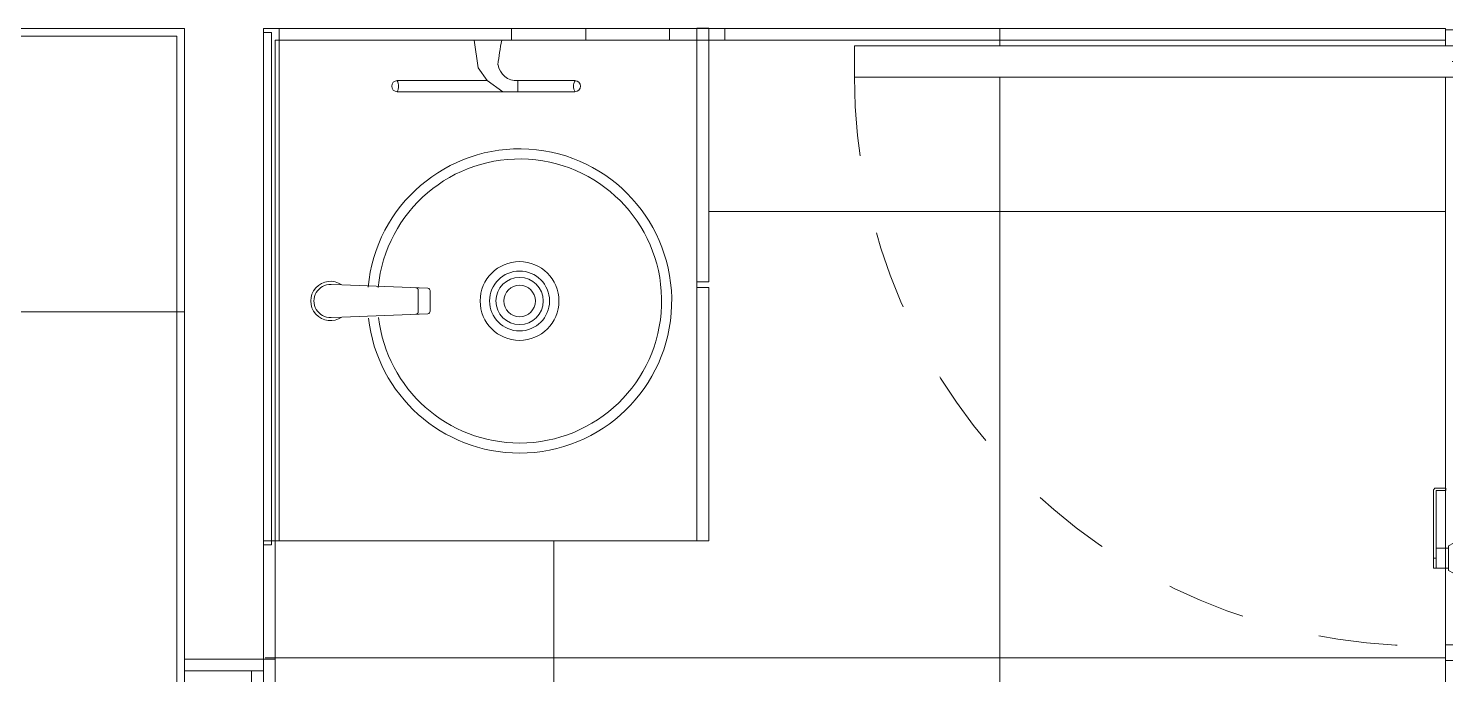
# Model space of a CAD drawing. Header units: metres. Extents: x 3856 to 4207, y -1118 to -691.
# Drawn here: x 3996.658 to 3998.456, y -988.647 to -987.827 of the extents above; entities that cross this region are included whole.
import ezdxf

# ---------------------------------------------------------------- set-up
doc = ezdxf.new("R2010")
doc.units = ezdxf.units.M
doc.linetypes.add('Derribado', pattern=[0.0048, 0.0032, -0.0016])
for name, color, linetype, lineweight in [('Casework', 7, 'Continuous', 9), ('Detail Items', 7, 'Continuous', 9), ('Doors', 7, 'Continuous', 9), ('Floors', 7, 'Continuous', 9), ('Frame_Mullion', 7, 'Continuous', 9), ('Furniture', 7, 'Continuous', 9), ('Glass', 7, 'Continuous', 9), ('Linea de proyección', 7, 'Derribado', 9), ('Panel', 7, 'Continuous', 9), ('Plumbing Fixtures', 7, 'Continuous', 9), ('Surface Pattern', 7, 'Continuous', 9), ('Walls', 7, 'Continuous', 9), ('Windows', 7, 'Continuous', 9)]:
    doc.layers.add(name, color=color, linetype=linetype, lineweight=lineweight)

# ---------------------------------------------------------------- blocks, each defined once
blk = doc.blocks.new('COUR-PUERTA-SIMPLE - P-05 _ 80 cm x 210 cm-12032437-IMPLANTACIÓN - KIT COMERCIAL')
at = {"layer": 'Detail Items'}
for p, q in [((0.38, 0.8), (0.34, 0.8)), ((0.34, 0.8), (0.34, 0.04)), ((0.34, 0.8), (0.38, 0.8)), ((0.34, 0.04), (0.34, 0.8)), ((0.38, 0.04), (0.38, 0.8)), ((0.38, 0.8), (0.38, 0.04)), ((0.34, 0.04), (0.38, 0.04)), ((0.38, 0.04), (0.34, 0.04)), ((0.36, 0.04), (0.36, 0.0415))]:
    blk.add_line(p, q, dxfattribs=at)
at = {"layer": 'Doors'}
for p, q in [((-0.2827, 0.0654), (-0.2827, 0.0622)), ((-0.27, 0.0654), (-0.2827, 0.0654)), ((-0.2827, 0.0622), (-0.27, 0.0622)), ((-0.2827, 0.0622), (-0.2827, 0.0463)), ((-0.2573, 0.0622), (-0.2827, 0.0622)), ((-0.2573, 0.0622), (-0.2827, 0.0622)), ((-0.27, 0.0654), (-0.1842, 0.0654)), ((-0.1842, 0.0654), (-0.27, 0.0654)), ((-0.27, 0.0654), (-0.27, 0.0622)), ((-0.27, 0.0622), (-0.27, 0.0654)), ((-0.27, 0.0622), (-0.1842, 0.0622)), ((-0.1842, 0.0622), (-0.27, 0.0622)), ((-0.2573, 0.0463), (-0.2573, 0.0622)), ((-0.1842, 0.0622), (-0.1842, 0.0499)), ((-0.1842, 0.0499), (-0.1842, 0.0622)), ((-0.1811, 0.0499), (-0.1811, 0.0623)), ((-0.1811, 0.0623), (-0.1811, 0.0499)), ((-0.38, 0.05), (-0.4, 0.05)), ((-0.4, 0.05), (-0.4, -0.05)), ((-0.38, 0), (-0.38, 0.05)), ((-0.2857, 0.0463), (-0.2891, 0.04)), ((-0.2543, 0.0463), (-0.2857, 0.0463)), ((-0.2543, 0.0463), (-0.2857, 0.0463)), ((-0.2827, 0.0463), (-0.2573, 0.0463)), ((-0.2827, 0.0463), (-0.2573, 0.0463)), ((-0.251, 0.04), (-0.2543, 0.0463)), ((-0.1842, 0.0499), (-0.1811, 0.0499)), ((-0.1811, 0.0499), (-0.1842, 0.0499)), ((0.4, 0.05), (0.38, 0.05)), ((0.38, 0.04), (0.38, 0)), ((0.4, -0.05), (0.4, 0.05)), ((0.38, 0), (0.36, 0)), ((0.36, 0), (0.36, -0.05)), ((-0.36, 0), (-0.38, 0)), ((-0.36, -0.05), (-0.36, 0)), ((-0.2891, 0), (-0.2857, -0.0064)), ((-0.2857, -0.0064), (-0.2543, -0.0064)), ((-0.2857, -0.0064), (-0.2543, -0.0064)), ((-0.2827, -0.0064), (-0.2827, -0.0222)), ((-0.2573, -0.0064), (-0.2827, -0.0064)), ((-0.2573, -0.0064), (-0.2827, -0.0064)), ((-0.2573, -0.0222), (-0.2573, -0.0064)), ((-0.2543, -0.0064), (-0.251, 0)), ((-0.1842, -0.0222), (-0.1842, -0.0099)), ((-0.1842, -0.0099), (-0.1842, -0.0222)), ((-0.1842, -0.0099), (-0.1811, -0.0099)), ((-0.1811, -0.0099), (-0.1842, -0.0099)), ((-0.1811, -0.0099), (-0.1811, -0.0223)), ((-0.1811, -0.0223), (-0.1811, -0.0099)), ((-0.2827, -0.0222), (-0.2827, -0.0254)), ((-0.27, -0.0222), (-0.2827, -0.0222)), ((-0.2827, -0.0222), (-0.2573, -0.0222)), ((-0.2827, -0.0222), (-0.2573, -0.0222)), ((-0.2827, -0.0254), (-0.27, -0.0254)), ((-0.27, -0.0222), (-0.1842, -0.0222)), ((-0.1842, -0.0222), (-0.27, -0.0222)), ((-0.27, -0.0254), (-0.27, -0.0222)), ((-0.27, -0.0222), (-0.27, -0.0254)), ((-0.27, -0.0254), (-0.1842, -0.0254)), ((-0.1842, -0.0254), (-0.27, -0.0254)), ((-0.4, -0.05), (-0.36, -0.05)), ((0.36, -0.05), (0.4, -0.05))]:
    blk.add_line(p, q, dxfattribs=at)
at = {"layer": 'Doors', "flags": 128}
for points in [[(-0.1842, 0.0654), (-0.1835, 0.0653), (-0.1829, 0.0651), (-0.1823, 0.0647), (-0.1818, 0.0642), (-0.1814, 0.0636), (-0.1812, 0.063), (-0.1811, 0.0623)], [(-0.1811, 0.0623), (-0.1812, 0.063), (-0.1814, 0.0636), (-0.1818, 0.0642), (-0.1823, 0.0647), (-0.1829, 0.0651), (-0.1835, 0.0653), (-0.1842, 0.0654)], [(-0.1842, -0.0254), (-0.1835, -0.0253), (-0.1829, -0.0251), (-0.1823, -0.0247), (-0.1818, -0.0242), (-0.1814, -0.0236), (-0.1812, -0.023), (-0.1811, -0.0223)], [(-0.1811, -0.0223), (-0.1812, -0.023), (-0.1814, -0.0236), (-0.1818, -0.0242), (-0.1823, -0.0247), (-0.1829, -0.0251), (-0.1835, -0.0253), (-0.1842, -0.0254)]]:
    blk.add_lwpolyline(points, dxfattribs=at)
at = {"layer": 'Linea de proyección'}
blk.add_arc((0.34, 0.0789), 0.7211, 90, 183.0963, dxfattribs=at)
at = {"layer": 'Panel'}
for p, q in [((0.34, 0.04), (-0.38, 0.04)), ((-0.38, 0.04), (-0.38, 0)), ((0.38, 0), (0.38, 0.04)), ((-0.38, 0), (0.38, 0))]:
    blk.add_line(p, q, dxfattribs=at)
blk = doc.blocks.new('Ventana Proyectada - 1_00 x 0_70 m 2-11929025-IMPLANTACIÓN - KIT COMERCIAL')
at = {"layer": 'Frame_Mullion'}
for p, q in [((-0.335, 0.05), (-0.35, 0.05)), ((-0.35, 0.05), (-0.35, -0.05)), ((-0.335, -0.05), (-0.335, 0.05)), ((-0.335, 0.05), (0.335, 0.05)), ((0.35, 0.05), (0.335, 0.05)), ((0.335, 0.05), (0.335, -0.05)), ((0.35, -0.05), (0.35, 0.05)), ((-0.32, 0.035), (-0.335, 0.035)), ((-0.335, 0.035), (-0.335, -0.05)), ((-0.32, -0.05), (-0.32, 0.035)), ((-0.32, 0.035), (0.32, 0.035)), ((-0.28, 0.02), (-0.32, 0.02)), ((-0.32, 0.02), (-0.32, -0.02)), ((-0.28, -0.02), (-0.28, 0.02)), ((-0.28, 0.02), (0.28, 0.02)), ((0.32, 0.02), (0.28, 0.02)), ((0.28, 0.02), (0.28, -0.02)), ((0.335, 0.035), (0.32, 0.035)), ((0.32, 0.035), (0.32, -0.05)), ((0.32, -0.02), (0.32, 0.02)), ((0.335, -0.05), (0.335, 0.035)), ((-0.32, -0.02), (-0.28, -0.02)), ((0.28, -0.02), (-0.28, -0.02)), ((0.28, -0.02), (0.32, -0.02)), ((-0.35, -0.05), (-0.335, -0.05)), ((-0.335, -0.05), (-0.32, -0.05)), ((0.32, -0.05), (-0.32, -0.05)), ((0.32, -0.05), (0.335, -0.05)), ((0.335, -0.05), (0.35, -0.05))]:
    blk.add_line(p, q, dxfattribs=at)
at = {"layer": 'Glass'}
for p, q in [((0.28, 0.005), (-0.28, 0.005)), ((-0.28, 0.005), (-0.28, 0)), ((-0.28, 0), (0.28, 0)), ((0.28, 0), (0.28, 0.005))]:
    blk.add_line(p, q, dxfattribs=at)
blk = doc.blocks.new('Espejo Dilatado_- 1 - Espejo Dilatado 0_60_1_40-9947601-IMPLANTACIÓN - KIT COMERCIAL')
at = {"layer": 'Furniture'}
for p, q in [((3996.9659, -987.8323), (3996.9559, -987.8323)), ((3996.9559, -987.8323), (3996.9559, -988.4823)), ((3996.9559, -988.4823), (3996.9559, -987.8323)), ((3996.9559, -987.8323), (3996.9659, -987.8323)), ((3996.9659, -988.4823), (3996.9659, -987.8323)), ((3996.9659, -987.8323), (3996.9659, -988.4823)), ((3996.9559, -988.4823), (3996.9659, -988.4823)), ((3996.9659, -988.4823), (3996.9559, -988.4823))]:
    blk.add_line(p, q, dxfattribs=at)
blk = doc.blocks.new('Lavm_Vessel_ManantialDuo_34_5x34_5x13_5_Corona - Lavm_Vessel_ManantialDuo_34_5x34_5x13_5_Corona-V227-IMPLANTACIÓN - KIT COMERCIAL')
at = {"layer": 'Detail Items', "color": 253, "true_color": 0xaaaaaa}
for radius in [0.05, 0.03, 0.02]:
    blk.add_circle((0, 0), radius, dxfattribs=at)
for radius, start, end in [(0.193, 0, 264.7667), (0.1802, 0, 264.5064), (0.1802, 276.7226, 0), (0.193, 276.467, 0)]:
    blk.add_arc((0, 0), radius, start, end, dxfattribs=at)
blk = doc.blocks.new('NN1020001_Lvm Monocontrol Inna Alta _1_ - Mate Black-10382052-IMPLANTACIÓN - KIT COMERCIAL')
at = {"layer": 'Detail Items', "color": 253, "true_color": 0xaaaaaa}
for p, q in [((-0.0131, 0.1265), (0.0131, 0.1265)), ((-0.0204, 0.0144), (-0.0161, 0.1236)), ((-0.0137, 0.1114), (0.0137, 0.1114)), ((0.0161, 0.1236), (0.0204, 0.0144)), ((-0.0204, 0.0144), (-0.021, 0.0008)), ((0.0204, 0.0144), (0.021, 0.0008))]:
    blk.add_line(p, q, dxfattribs=at)
for centre, radius, start, end in [((-0.0131, 0.1235), 0.003, 90, 177.7291), ((0.0131, 0.1235), 0.003, 2.2709, 90), ((-0.0137, 0.1084), 0.003, 90, 177.7291), ((0.0137, 0.1084), 0.003, 2.2709, 90), ((0, 0), 0.025, 144.8692, 35.1308), ((0, 0), 0.021, 177.7291, 2.2709)]:
    blk.add_arc(centre, radius, start, end, dxfattribs=at)
blk = doc.blocks.new('Toallero_Argolla_Koral_KR6030001_Corona - Toallero Argolla Koral-11660682-IMPLANTACIÓN - KIT COMERCIAL')
at = {"layer": 'Detail Items'}
for p, q in [((0.11, -0.0075), (0.145, -0.0075)), ((0.1149, -0.0424), (0.11, -0.0075)), ((0.1264, -0.0588), (0.1149, -0.0424)), ((0.0122, -0.0588), (0.1264, -0.0588)), ((0.1264, -0.0588), (0.1464, -0.0728)), ((0.1651, -0.0588), (0.1651, -0.0728)), ((0.1651, -0.0588), (0.2378, -0.0588)), ((0.2378, -0.0728), (0.0122, -0.0728))]:
    blk.add_line(p, q, dxfattribs=at)
for centre, radius, start, end in [((0.4391, -0.07), 0.3007, 168.0029, 173.9971), ((0.1637, -0.035), 0.0238, 188.6105, 273.3895), ((0.0122, -0.0658), 0.00701, 90, 270), ((-0.0004, -0.0658), 0.0144, 330.9606, 29.0394), ((0.2504, -0.0658), 0.0144, 150.9606, 209.0394), ((0.2378, -0.0658), 0.00701, 270, 90)]:
    blk.add_arc(centre, radius, start, end, dxfattribs=at)
blk = doc.blocks.new('EDIFICIO TIPO A_rvt-3-IMPLANTACIÓN - KIT COMERCIAL')
at = {"layer": 'Surface Pattern', "true_color": 0x808080}
h = blk.add_hatch(dxfattribs=at)
h.set_pattern_fill('FP_80', color=8, style=0, pattern_type=2)
h.set_pattern_definition([(270, (3995.858, -989.207), (0.51, 3e-17), []), (0, (3995.858, -989.207), (0, 0.51), [])])
h.paths.add_polyline_path([(3996.5926, -990.3273), (3996.5936, -990.3235), (3996.5926, -990.2873), (3996.0216, -990.2873), (3996.0226, -990.3273)])
h.paths.add_polyline_path([(3996.6176, -990.3273), (3996.6143, -990.3268), (3996.5936, -990.3273)])
h.paths.add_polyline_path([(3996.5926, -990.3263), (3996.0226, -990.3263), (3996.0226, -990.2883), (3996.5926, -990.2883), (3996.5926, -990.3233)])
h.paths.add_polyline_path([(3996.6176, -990.288), (3996.6176, -990.2273), (3996.8559, -990.2173), (3996.8559, -987.8273), (3995.8576, -987.8273), (3995.8576, -990.2273), (3995.9976, -990.2283), (3995.9976, -990.2873), (3996.0126, -990.2873), (3996.0226, -990.2673), (3996.6036, -990.2693), (3996.6036, -990.2876)])
h = blk.add_hatch(dxfattribs=at)
h.set_pattern_fill('FP_68', color=8, style=0, pattern_type=2)
h.set_pattern_definition([(270, (3998.456, 1045.012), (0.566, 3e-17), []), (0, (3998.456, 1045.012), (0, 0.566), [])])
h.paths.add_polyline_path([(3997.3749, -989.3273), (3998.4559, -989.3273), (3998.4559, -987.8893), (3997.7059, -987.8893), (3997.7059, -987.8493), (3998.4559, -987.8493), (3998.4559, -987.8273), (3997.5209, -987.8273), (3997.5209, -988.1488), (3997.5209, -988.1558), (3997.5209, -988.4774), (3996.9559, -988.4773), (3996.9674, -989.3273), (3997.3726, -989.3273)])
h.paths.add_polyline_path([(3998.3826, -989.2693), (3998.3761, -989.2693), (3998.3842, -989.2693)])
h.paths.add_polyline_path([(3996.9925, -989.1977), (3996.9674, -989.1727), (3996.9768, -988.6727), (3996.9925, -988.657), (3997.0914, -988.6727), (3997.1791, -988.7212), (3997.1912, -988.7681), (3997.1912, -988.7938), (3997.3726, -988.7417), (3997.3749, -988.741), (3997.4797, -988.7309), (3997.5815, -988.7592), (3997.6729, -988.813), (3997.7145, -988.8636), (3997.7256, -988.8946), (3997.7145, -988.9911), (3997.6729, -989.0417), (3997.5815, -989.0955), (3997.4797, -989.1238), (3997.3749, -989.1137), (3997.3726, -989.113), (3997.1912, -989.0608), (3997.1912, -989.1075), (3997.1675, -989.1423), (3997.1012, -989.1785), (3997.0477, -989.1933)])
at = {"layer": 'Casework'}
for p, q in [((3996.9759, -987.8273), (3996.9559, -987.8273)), ((3996.9559, -987.8273), (3996.9559, -988.4773)), ((3996.9759, -988.4773), (3996.9759, -987.8273)), ((3997.156, -987.8273), (3996.9759, -987.8273)), ((3997.5059, -987.8273), (3997.156, -987.8273)), ((3997.5209, -987.8272), (3997.5059, -987.8272)), ((3997.5059, -988.4773), (3997.5059, -987.8273)), ((3997.5209, -988.1488), (3997.5209, -987.8272)), ((3997.5059, -988.1488), (3997.5209, -988.1488)), ((3997.5209, -988.1558), (3997.5059, -988.1558)), ((3997.5209, -988.4774), (3997.5209, -988.1558)), ((3996.9559, -988.4773), (3996.9759, -988.4773)), ((3996.9759, -988.4773), (3997.5059, -988.4773)), ((3997.5059, -988.4774), (3997.5209, -988.4774))]:
    blk.add_line(p, q, dxfattribs=at)
for start, end in [(90, 270), (270, 90)]:
    blk.add_arc((3997.2809, -988.1731), 0.038, start, end, dxfattribs=at)
at = {"layer": 'Floors'}
for p, q in [((3996.8559, -987.8273), (3995.8576, -987.8273)), ((3996.8559, -988.6273), (3996.8559, -987.8273)), ((3998.4559, -987.8273), (3997.5209, -987.8273)), ((3998.4559, -988.6093), (3998.4559, -987.8893)), ((3996.9559, -988.4773), (3996.9559, -988.6273)), ((3998.4559, -989.3273), (3998.4559, -988.6293))]:
    blk.add_line(p, q, dxfattribs=at)
at = {"layer": 'Walls'}
for p, q in [((3995.8676, -987.8273), (3996.8459, -987.8273)), ((3996.8459, -987.8373), (3995.8676, -987.8373)), ((3996.8559, -987.8273), (3996.8459, -987.8273)), ((3996.8459, -990.2173), (3996.8459, -987.8373)), ((3996.8559, -987.8273), (3996.8559, -988.6273)), ((3997.2705, -987.8273), (3997.3648, -987.8273)), ((3997.2705, -987.8273), (3997.2705, -987.8423)), ((3997.3648, -987.8423), (3997.3648, -987.8273)), ((3997.4712, -987.8273), (3997.5412, -987.8273)), ((3997.4712, -987.8273), (3997.4712, -987.8423)), ((3997.5412, -987.8423), (3997.5412, -987.8273)), ((3997.3648, -987.8423), (3997.2705, -987.8423)), ((3997.5412, -987.8423), (3997.4712, -987.8423)), ((3998.4559, -988.6093), (3998.4559, -987.8893)), ((3996.9709, -988.6273), (3996.9559, -988.6273)), ((3996.9709, -988.6273), (3996.9709, -989.3173))]:
    blk.add_line(p, q, dxfattribs=at)
at = {"layer": 'Walls', "lineweight": 18}
for p, q in [((3996.9559, -987.8273), (3996.9559, -988.6273)), ((3996.9709, -987.8273), (3996.9559, -987.8273)), ((3998.4559, -987.8273), (3996.9709, -987.8273)), ((3998.4559, -987.8423), (3998.4559, -987.8273)), ((3996.9709, -988.6273), (3996.9709, -987.8423)), ((3996.9709, -987.8423), (3998.4559, -987.8423)), ((3996.9559, -988.6273), (3996.9709, -988.6273))]:
    blk.add_line(p, q, dxfattribs=at)
at = {"layer": 'Doors', "lineweight": 9, "rotation": 90}
blk.add_blockref('COUR-PUERTA-SIMPLE - P-05 _ 80 cm x 210 cm-12032437-IMPLANTACIÓN - KIT COMERCIAL', (3998.5059, -988.2293), dxfattribs=at)
at = {"layer": 'Furniture', "lineweight": 9}
for name, p in [('Espejo Dilatado_- 1 - Espejo Dilatado 0_60_1_40-9947601-IMPLANTACIÓN - KIT COMERCIAL', (0, 0)), ('Toallero_Argolla_Koral_KR6030001_Corona - Toallero Argolla Koral-11660682-IMPLANTACIÓN - KIT COMERCIAL', (3997.1134, -987.8348))]:
    blk.add_blockref(name, p, dxfattribs=at)
at = {"layer": 'Plumbing Fixtures', "lineweight": 9, "rotation": 270}
for name, p in [('Lavm_Vessel_ManantialDuo_34_5x34_5x13_5_Corona - Lavm_Vessel_ManantialDuo_34_5x34_5x13_5_Corona-V227-IMPLANTACIÓN - KIT COMERCIAL', (3997.2809, -988.1731)), ('NN1020001_Lvm Monocontrol Inna Alta _1_ - Mate Black-10382052-IMPLANTACIÓN - KIT COMERCIAL', (3997.0409, -988.1731))]:
    blk.add_blockref(name, p, dxfattribs=at)
at = {"layer": 'Windows', "lineweight": 9, "rotation": 269.9999999999996}
blk.add_blockref('Ventana Proyectada - 1_00 x 0_70 m 2-11929025-IMPLANTACIÓN - KIT COMERCIAL', (3996.9059, -988.9773), dxfattribs=at)

msp = doc.modelspace()

# ---------------------------------------------------------------- block references
at = {"lineweight": 5}
msp.add_blockref('EDIFICIO TIPO A_rvt-3-IMPLANTACIÓN - KIT COMERCIAL', (0, 0), dxfattribs=at)

doc.saveas('drawing.dxf')
